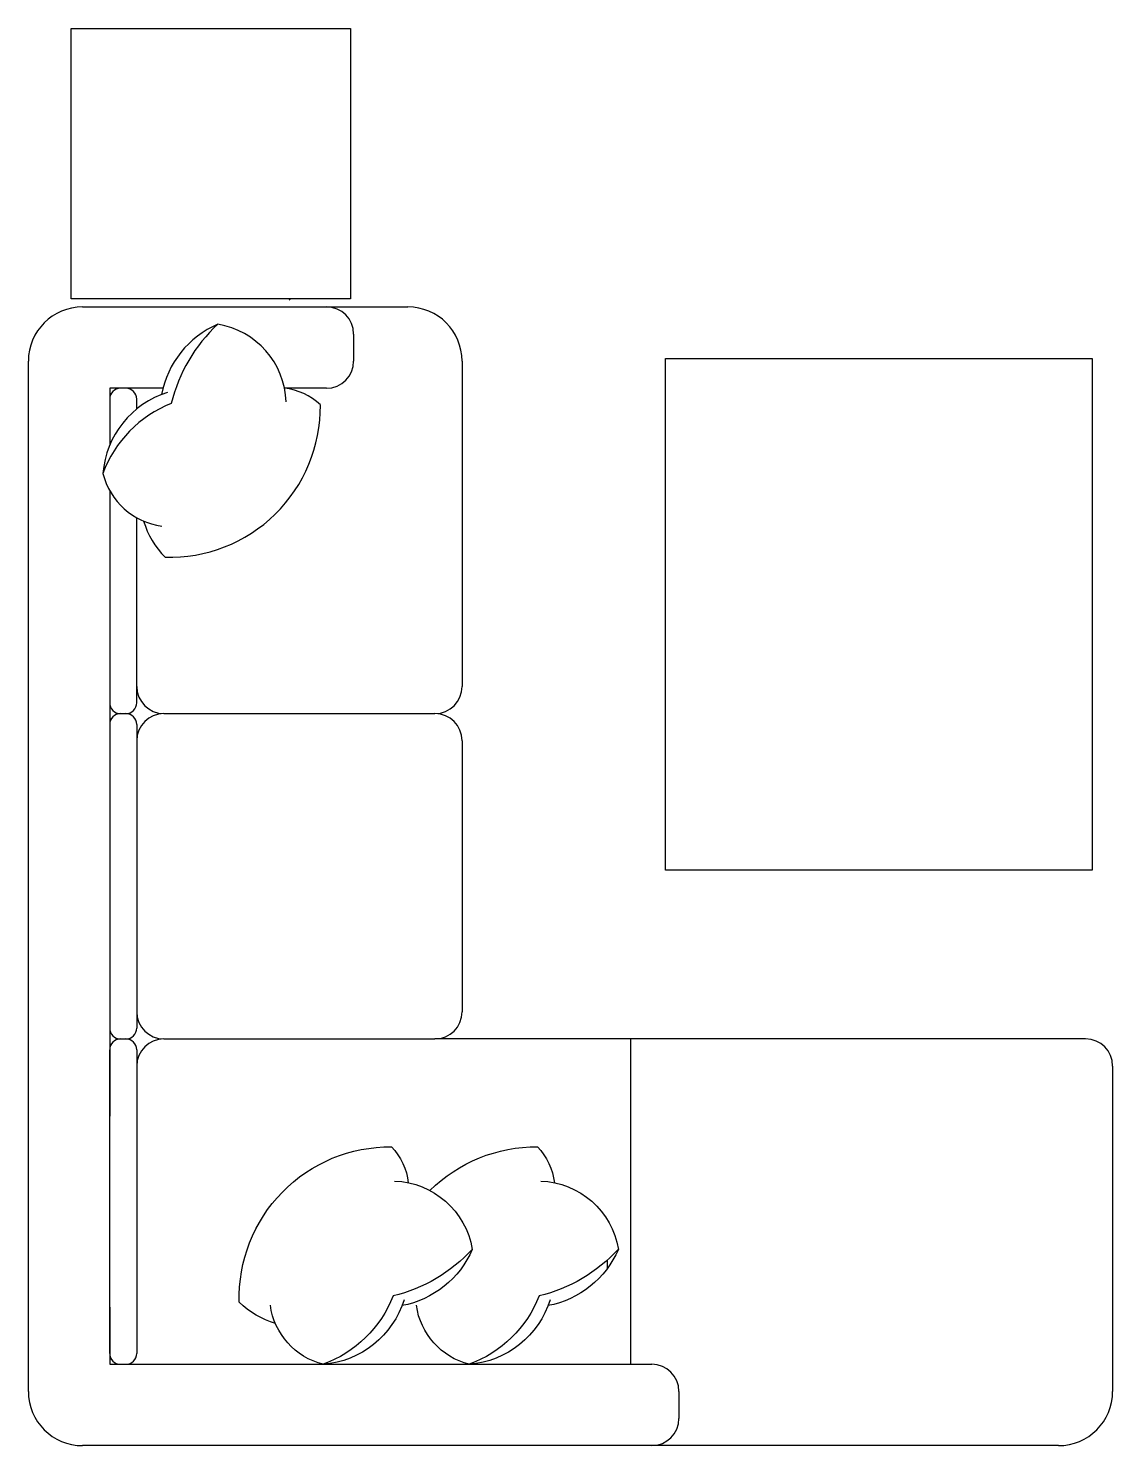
# Model space of a CAD drawing. Header units: centimetres. Extents: x 1208 to 1408, y 3111 to 3372.
import ezdxf

# ---------------------------------------------------------------- set-up
doc = ezdxf.new("R2010")
doc.units = ezdxf.units.CM

# ---------------------------------------------------------------- blocks, each defined once
blk = doc.blocks.new('A$C232C564C')
for centre, radius, start, end in [((18.65, 27.45), 13.04, 104.1064, 172.232), ((14.13, 23.13), 17.03, 17.2714, 85.4668), ((7.82, 19.38), 22.09, 21.5683, 69.7406), ((45.59, 27.45), 13.04, 104.1064, 172.232), ((41.06, 23.13), 17.03, 17.2714, 85.4668), ((34.76, 19.38), 22.09, 21.5683, 69.7406), ((11.33, 17.11), 16.17, 106.7793, 134.4945), ((26.73, 11.9), 17.69, 23.3152, 79.3613), ((53.67, 11.9), 17.69, 23.3152, 79.3613), ((27.8, 27.81), 27.81, 178.285, 270.5789), ((21.45, -0.99), 29.31, 42.7368, 76.3508), ((48.38, -0.99), 29.31, 42.7368, 76.3508), ((28.11, 21.36), 15.07, 272.0672, 350.6072), ((55.05, 21.36), 15.07, 272.0672, 350.6072), ((54.73, 27.81), 27.81, 225.2883, 270.5789), ((19.92, 7.85), 11.32, 316.1116, 353.7097), ((46.86, 7.85), 11.32, 316.1116, 353.7097)]:
    blk.add_arc(centre, radius, start, end)

msp = doc.modelspace()

# ---------------------------------------------------------------- linework, layer by layer
for p, q in [((1216.23, 3372.02, 27), (1218.9, 3372.02, 27)), ((1216.23, 3322.15, 27), (1216.23, 3372.02, 27)), ((1218.9, 3372.02, 27), (1227.65, 3372.02, 27)), ((1227.65, 3372.02, 27), (1236.4, 3372.02, 27)), ((1236.4, 3372.02, 27), (1245.15, 3372.02, 27)), ((1245.15, 3372.02, 27), (1253.9, 3372.02, 27)), ((1253.9, 3372.02, 27), (1262.65, 3372.02, 27)), ((1262.65, 3372.02, 27), (1267.72, 3372.02, 27)), ((1267.72, 3372.02, 27), (1267.72, 3322.15, 27)), ((1256.68, 3322.15, 27), (1216.23, 3322.15, 27)), ((1218.31, 3320.64, 27), (1263.31, 3320.64, 27)), ((1256.39, 3321.86, 27), (1256.68, 3322.15, 27)), ((1267.72, 3322.15, 27), (1256.68, 3322.15, 27)), ((1263.31, 3320.64, 27), (1271.4, 3320.64, 27)), ((1271.4, 3320.64, 27), (1278.31, 3320.64, 27)), ((1268.31, 3315.64, 27), (1268.31, 3310.64, 27)), ((1208.31, 3120.64, 27), (1208.31, 3310.64, 27)), ((1288.31, 3310.64, 27), (1288.31, 3250.64, 27)), ((1325.84, 3311.16, 27), (1332.65, 3311.16, 27)), ((1325.84, 3216.75, 27), (1325.84, 3311.16, 27)), ((1332.65, 3311.16, 27), (1341.4, 3311.16, 27)), ((1341.4, 3311.16, 27), (1350.15, 3311.16, 27)), ((1350.15, 3311.16, 27), (1358.9, 3311.16, 27)), ((1358.9, 3311.16, 27), (1367.65, 3311.16, 27)), ((1367.65, 3311.16, 27), (1376.4, 3311.16, 27)), ((1376.4, 3311.16, 27), (1385.15, 3311.16, 27)), ((1385.15, 3311.16, 27), (1393.9, 3311.16, 27)), ((1393.9, 3311.16, 27), (1402.65, 3311.16, 27)), ((1402.65, 3311.16, 27), (1404.54, 3311.16, 27)), ((1404.54, 3311.16, 27), (1404.54, 3216.75, 27)), ((1223.31, 3305.64, 27), (1223.31, 3295.12, 27)), ((1225.31, 3305.64, 27), (1223.31, 3305.64, 27)), ((1226.31, 3305.64, 27), (1225.31, 3305.64, 27)), ((1233.14, 3305.64, 27), (1226.31, 3305.64, 27)), ((1263.31, 3305.64, 27), (1255.56, 3305.64, 27)), ((1223.31, 3303.64, 27), (1223.31, 3295.12, 27)), ((1228.31, 3301.82, 27), (1228.31, 3303.64, 27)), ((1223.31, 3286.8, 27), (1223.31, 3247.64, 27)), ((1228.31, 3250.64, 27), (1228.31, 3281.76, 27)), ((1228.31, 3247.64, 27), (1228.31, 3250.64, 27)), ((1223.31, 3247.64, 27), (1223.31, 3243.64, 27)), ((1225.31, 3245.64, 27), (1226.31, 3245.64, 27)), ((1233.31, 3245.64, 27), (1283.31, 3245.64, 27)), ((1223.31, 3243.64, 27), (1223.31, 3187.64, 27)), ((1228.31, 3243.64, 27), (1228.31, 3240.64, 27)), ((1228.31, 3240.64, 27), (1228.31, 3190.64, 27)), ((1288.31, 3240.64, 27), (1288.31, 3235.42, 27)), ((1288.31, 3235.42, 27), (1288.31, 3230.89, 27)), ((1288.31, 3230.89, 27), (1288.31, 3190.64, 27)), ((1332.65, 3216.75, 27), (1325.84, 3216.75, 27)), ((1341.4, 3216.75, 27), (1332.65, 3216.75, 27)), ((1350.15, 3216.75, 27), (1341.4, 3216.75, 27)), ((1358.9, 3216.75, 27), (1350.15, 3216.75, 27)), ((1367.65, 3216.75, 27), (1358.9, 3216.75, 27)), ((1376.4, 3216.75, 27), (1367.65, 3216.75, 27)), ((1385.15, 3216.75, 27), (1376.4, 3216.75, 27)), ((1393.9, 3216.75, 27), (1385.15, 3216.75, 27)), ((1402.65, 3216.75, 27), (1393.9, 3216.75, 27)), ((1404.54, 3216.75, 27), (1402.65, 3216.75, 27)), ((1228.31, 3190.64, 27), (1228.31, 3187.64, 27)), ((1223.31, 3187.64, 27), (1223.31, 3183.64, 27)), ((1225.31, 3185.64, 27), (1226.31, 3185.64, 27)), ((1233.31, 3185.64, 27), (1283.31, 3185.64, 27)), ((1288.9, 3185.64, 27), (1283.31, 3185.64, 27)), ((1297.65, 3185.64, 27), (1288.9, 3185.64, 27)), ((1306.4, 3185.64, 27), (1297.65, 3185.64, 27)), ((1315.15, 3185.64, 27), (1306.4, 3185.64, 27)), ((1319.44, 3185.64, 27), (1315.15, 3185.64, 27)), ((1319.44, 3125.64, 27), (1319.44, 3185.64, 27)), ((1323.9, 3185.64, 27), (1319.44, 3185.64, 27)), ((1332.65, 3185.64, 27), (1323.9, 3185.64, 27)), ((1341.4, 3185.64, 27), (1332.65, 3185.64, 27)), ((1350.15, 3185.64, 27), (1341.4, 3185.64, 27)), ((1358.9, 3185.64, 27), (1350.15, 3185.64, 27)), ((1367.65, 3185.64, 27), (1358.9, 3185.64, 27)), ((1376.4, 3185.64, 27), (1367.65, 3185.64, 27)), ((1385.15, 3185.64, 27), (1376.4, 3185.64, 27)), ((1393.9, 3185.64, 27), (1385.15, 3185.64, 27)), ((1402.65, 3185.64, 27), (1393.9, 3185.64, 27)), ((1403.31, 3185.64, 27), (1402.65, 3185.64, 27)), ((1223.31, 3127.64, 27), (1223.31, 3183.64, 27)), ((1223.31, 3183.64, 27), (1223.31, 3171.41, 27)), ((1228.31, 3183.64, 27), (1228.31, 3180.64, 27)), ((1228.31, 3180.64, 27), (1228.31, 3176.44, 27)), ((1408.31, 3180.64, 27), (1408.31, 3120.64, 27)), ((1228.31, 3176.44, 27), (1228.31, 3127.64, 27)), ((1315.15, 3143.37, 27), (1315.15, 3144.88, 27)), ((1223.31, 3136.15, 27), (1223.31, 3125.64, 27)), ((1223.31, 3125.64, 27), (1225.31, 3125.64, 27)), ((1225.31, 3125.64, 27), (1226.31, 3125.64, 27)), ((1226.31, 3125.64, 27), (1315.56, 3125.64, 27)), ((1315.56, 3125.64, 27), (1319.44, 3125.64, 27)), ((1319.44, 3125.64, 27), (1323.31, 3125.64, 27)), ((1328.31, 3120.64, 27), (1328.31, 3115.64, 27)), ((1218.9, 3110.64, 27), (1218.31, 3110.64, 27)), ((1227.65, 3110.64, 27), (1218.9, 3110.64, 27)), ((1236.4, 3110.64, 27), (1227.65, 3110.64, 27)), ((1245.15, 3110.64, 27), (1236.4, 3110.64, 27)), ((1253.9, 3110.64, 27), (1245.15, 3110.64, 27)), ((1262.65, 3110.64, 27), (1253.9, 3110.64, 27)), ((1271.4, 3110.64, 27), (1262.65, 3110.64, 27)), ((1280.15, 3110.64, 27), (1271.4, 3110.64, 27)), ((1288.9, 3110.64, 27), (1280.15, 3110.64, 27)), ((1297.65, 3110.64, 27), (1288.9, 3110.64, 27)), ((1306.4, 3110.64, 27), (1297.65, 3110.64, 27)), ((1315.15, 3110.64, 27), (1306.4, 3110.64, 27)), ((1323.31, 3110.64, 27), (1315.15, 3110.64, 27)), ((1323.9, 3110.64, 27), (1323.31, 3110.64, 27)), ((1332.65, 3110.64, 27), (1323.9, 3110.64, 27)), ((1341.4, 3110.64, 27), (1332.65, 3110.64, 27)), ((1350.15, 3110.64, 27), (1341.4, 3110.64, 27)), ((1358.9, 3110.64, 27), (1350.15, 3110.64, 27)), ((1367.65, 3110.64, 27), (1358.9, 3110.64, 27)), ((1376.4, 3110.64, 27), (1367.65, 3110.64, 27)), ((1385.15, 3110.64, 27), (1376.4, 3110.64, 27)), ((1393.9, 3110.64, 27), (1385.15, 3110.64, 27)), ((1398.31, 3110.64, 27), (1393.9, 3110.64, 27))]:
    msp.add_line(p, q)
for centre, radius, start, end in [((1218.31, 3310.64, 27), 10, 90, 180), ((1263.31, 3315.64, 27), 5, 0, 90), ((1278.31, 3310.64, 27), 10, 0, 90), ((1250.26, 3301.21, 27), 17.69, 113.3152, 169.3613), ((1263.16, 3295.92, 27), 29.31, 132.7368, 166.3508), ((1240.8, 3302.58, 27), 15.07, 2.0672, 80.6072), ((1263.31, 3310.64, 27), 5, 270, 0), ((1239.04, 3288.6, 27), 17.03, 107.2714, 175.4668), ((1225.31, 3303.64, 27), 2, 90, 180), ((1226.31, 3303.64, 27), 2, 0, 90), ((1254.32, 3294.4, 27), 11.32, 46.1116, 83.7097), ((1242.79, 3282.3, 27), 22.09, 111.5683, 159.7406), ((1234.36, 3302.27, 27), 27.81, 268.285, 0.5789), ((1234.71, 3293.12, 27), 13.04, 194.1064, 262.232), ((1245.06, 3285.81, 27), 16.17, 196.7793, 224.4945), ((1233.31, 3250.64, 27), 5, 180, 270), ((1283.31, 3250.64, 27), 5, 270, 0), ((1225.31, 3247.64, 27), 2, 180, 270), ((1226.31, 3247.64, 27), 2, 270, 0), ((1225.31, 3243.64, 27), 2, 90, 180), ((1226.31, 3243.64, 27), 2, 360, 90), ((1233.31, 3240.64, 27), 5, 90, 180), ((1283.31, 3240.64, 27), 5, 0, 90), ((1233.31, 3190.64, 27), 5, 180, 270), ((1283.31, 3190.64, 27), 5, 270, 0), ((1225.31, 3187.64, 27), 2, 180, 270), ((1226.31, 3187.64, 27), 2, 270, 0), ((1225.31, 3183.64, 27), 2, 90, 180), ((1226.31, 3183.64, 27), 2, 0, 90), ((1233.31, 3180.64, 27), 5, 90, 180), ((1403.31, 3180.64, 27), 5, 0, 90), ((1225.31, 3127.64, 27), 2, 180, 270), ((1226.31, 3127.64, 27), 2, 270, 0), ((1323.31, 3120.64, 27), 5, 0, 90), ((1218.31, 3120.64, 27), 10, 180, 270), ((1398.31, 3120.64, 27), 10, 270, 0), ((1323.31, 3115.64, 27), 5, 270, 0)]:
    msp.add_arc(centre, radius, start, end)

# ---------------------------------------------------------------- block references
at = {"extrusion": (0, 0, -1), "zscale": -1, "rotation": 180}
msp.add_blockref('A$C232C564C', (-1247.22, 3165.74, -27), dxfattribs=at)

doc.saveas('drawing.dxf')
